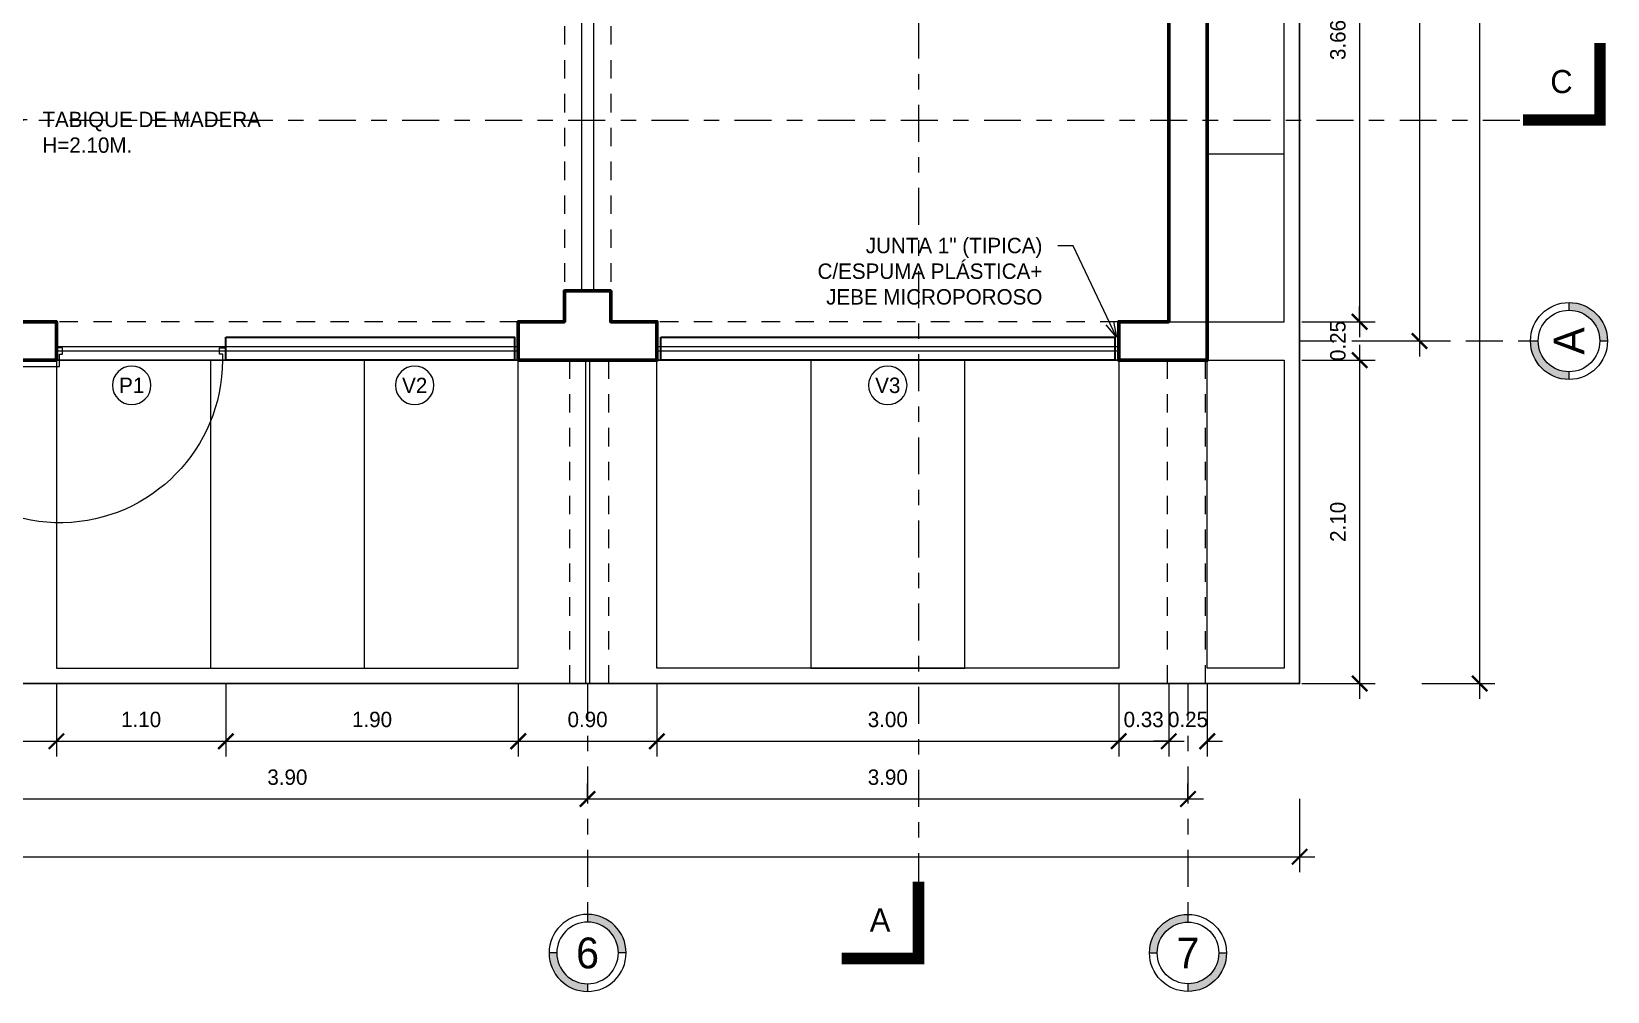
# Model space of a CAD drawing. Header units: millimetres. Extents: x 84 to 2740, y 103 to 1679.
# Drawn here: x 103.42 to 113.65, y 127.01 to 133.25 of the extents above; entities that cross this region are included whole.
import ezdxf
from ezdxf import colors
from ezdxf.entities.mleader import LeaderData, LeaderLine
from ezdxf.enums import TextEntityAlignment as Align
from ezdxf.math import Vec2, Vec3

# ---------------------------------------------------------------- set-up
doc = ezdxf.new("R2010")
doc.units = ezdxf.units.MM
doc.linetypes.add('ACAD_ISO02W100', pattern=[15, 12, -3])
doc.linetypes.add('ACAD_ISO04W100', pattern=[30, 24, -3, 0, -3])
for name, color, linetype, lineweight in [('A-BURBUJA DE VANOS', 32, 'Continuous', 5), ('A-COLUMNAS.', 52, 'Continuous', 5), ('A-COTAS EXTERIORES', 30, 'Continuous', 5), ('A-DIRECTRIZ', 134, 'Continuous', 5), ('A-EJES', 144, 'ACAD_ISO04W100', 5), ('A-LINEA DE CORTE', 102, 'ACAD_ISO04W100', 5), ('A-MUROS ALTOS', 164, 'Continuous', 60), ('A-MUROS BAJOS', 220, 'Continuous', 30), ('A-PROYECCION', 50, 'ACAD_ISO02W100', 5), ('A-PUERTAS', 36, 'Continuous', 5), ('A-TABIQUE DE MADERA', 11, 'Continuous', 9), ('A-VEREDA', 86, 'Continuous', 5), ('A-VIDRIO', 120, 'Continuous', 5)]:
    doc.layers.add(name, color=color, linetype=linetype, lineweight=lineweight)
doc.styles.add('ROYER', font='')
doc.styles.get('ROYER').set_extended_font_data('Bahnschrift Light')
doc.dimstyles.new('ROYER_50_PLANTA', dxfattribs={"dimtxt": 0.1, "dimasz": 0.1, "dimexe": 0.1, "dimexo": 0, "dimgap": 0.09, "dimtad": 1, "dimzin": 0, "dimdsep": 46, "dimtxsty": 'ROYER', "dimblk": 'ARCHTICK', "dimcen": 0.09, "dimdle": 0.1, "dimclrd": 256, "dimclre": 256, "dimadec": 0, "dimazin": 0, "dimtfac": 1, "dimtix": 1, "dimtofl": 0, "dimtmove": 0, "dimatfit": 3, "dimfxl": 0.375, "dimfxlon": 1, "dimtolj": 1, "dimtzin": 0, "dimlwd": -1, "dimlwe": -1, "dimarcsym": 0})

# ---------------------------------------------------------------- blocks, each defined once
blk = doc.blocks.new('*U22')
at = {"layer": 'A-EJES'}
h = blk.add_hatch(color=256, dxfattribs=at)
h.dxf.hatch_style = 1
h.paths.add_polyline_path([(0.2, 1.75), (0.25, 1.75, 0.414214), (0, 2), (0, 1.95, -0.414214)], flags=17)
h.paths.add_polyline_path([(0.2, 1.75, -0.414214), (0, 1.55), (0, 1.5, 0.414214), (0.25, 1.75, 1), (-0.25, 1.75), (-0.2, 1.75, -1)])
h = blk.add_hatch(color=256, dxfattribs=at)
h.dxf.hatch_style = 1
h.paths.add_polyline_path([(0, -12.85), (0, -12.9, 0.414214), (0.25, -12.65), (0.2, -12.65, -0.414214)], flags=17)
h.paths.add_polyline_path([(-0.25, -12.65), (-0.2, -12.65, -0.414214), (0, -12.45), (0, -12.4, 0.414214)])
for p, q in [((0, 1.95), (0, 2)), ((-0.25, 1.75), (-0.2, 1.75)), ((0.2, 1.75), (0.25, 1.75)), ((0, 1.5), (0, 1.55)), ((0, -12.4), (0, -12.45)), ((-0.25, -12.65), (-0.2, -12.65)), ((0.2, -12.65), (0.25, -12.65)), ((0, -12.85), (0, -12.9))]:
    blk.add_line(p, q, dxfattribs=at)
at = {"layer": 'A-EJES', "ltscale": 0.01}
for p, q in [((0, 0), (0, 1.5)), ((0, -10.9), (0, -12.4))]:
    blk.add_line(p, q, dxfattribs=at)
at = {"layer": 'A-EJES'}
for centre, radius in [((0, 1.75), 0.25), ((0, 1.75), 0.2), ((0, -12.65), 0.25), ((0, -12.65), 0.2)]:
    blk.add_circle(centre, radius, dxfattribs=at)
at = {"layer": 'A-EJES', "style": 'ROYER'}
for tag, p in [('EJE1', (0, 1.75)), ('EJE2', (0, -12.65))]:
    blk.add_attdef(tag, text='', height=0.2, dxfattribs=at).set_placement(p, align=Align.MIDDLE)
blk = doc.blocks.new('*U5')
at = {"layer": 'A-PUERTAS'}
for points in [[(0.02, 0), (-1.04, 0), (-1.04, 0.04), (0.02, 0.04)], [(0.04, -0.04), (0.04, -0.08), (0, -0.08), (0, 0), (0.02, 0), (0.02, -0.04)], [(1.06, -0.04), (1.06, -0.08), (1.1, -0.08), (1.1, 0), (1.08, 0), (1.08, -0.04)]]:
    blk.add_lwpolyline(points, close=True, dxfattribs=at)
blk.add_arc((0.022, 0), 1.056, 0.0261, 177.5854, dxfattribs=at)
blk = doc.blocks.new('_ArchTick')
at = {"color": 0, "linetype": 'ByBlock', "const_width": 0.15}
blk.add_lwpolyline([(-0.5, -0.5), (0.5, 0.5)], dxfattribs=at)
blk = doc.blocks.new('*D58')
at = {"layer": 'A-COTAS EXTERIORES', "transparency": 16777216}
for p, q in [((102.679, 129.014), (102.679, 128.539)), ((103.579, 129.014), (103.579, 128.539)), ((102.579, 128.639), (103.679, 128.639))]:
    blk.add_line(p, q, dxfattribs=at)
at = {"layer": 'Defpoints', "color": 0, "transparency": 16777216}
for p in [(102.679, 131.114), (103.579, 131.114), (103.579, 128.639)]:
    blk.add_point(p, dxfattribs=at)
at = {"layer": 'A-COTAS EXTERIORES', "transparency": 16777216, "xscale": 0.1, "yscale": 0.1, "zscale": 0.1, "rotation": 180}
blk.add_blockref('_ArchTick', (102.679, 128.639), dxfattribs=at)
at = {"layer": 'A-COTAS EXTERIORES', "transparency": 16777216, "xscale": 0.1, "yscale": 0.1, "zscale": 0.1}
blk.add_blockref('_ArchTick', (103.579, 128.639), dxfattribs=at)
at = {"layer": 'A-COTAS EXTERIORES', "color": 0, "transparency": 16777216, "insert": (103.129, 128.78), "char_height": 0.1, "attachment_point": 5, "style": 'ROYER'}
blk.add_mtext('\\A1;0.90', dxfattribs=at)
blk = doc.blocks.new('*D60')
at = {"layer": 'A-COTAS EXTERIORES', "transparency": 16777216}
for p, q in [((104.679, 129.014), (104.679, 128.539)), ((106.579, 129.014), (106.579, 128.539)), ((104.579, 128.639), (106.679, 128.639))]:
    blk.add_line(p, q, dxfattribs=at)
at = {"layer": 'Defpoints', "color": 0, "transparency": 16777216}
for p in [(104.679, 131.114), (106.579, 131.114), (106.579, 128.639)]:
    blk.add_point(p, dxfattribs=at)
at = {"layer": 'A-COTAS EXTERIORES', "transparency": 16777216, "xscale": 0.1, "yscale": 0.1, "zscale": 0.1, "rotation": 180}
blk.add_blockref('_ArchTick', (104.679, 128.639), dxfattribs=at)
at = {"layer": 'A-COTAS EXTERIORES', "transparency": 16777216, "xscale": 0.1, "yscale": 0.1, "zscale": 0.1}
blk.add_blockref('_ArchTick', (106.579, 128.639), dxfattribs=at)
at = {"layer": 'A-COTAS EXTERIORES', "color": 0, "transparency": 16777216, "insert": (105.629, 128.78), "char_height": 0.1, "attachment_point": 5, "style": 'ROYER'}
blk.add_mtext('\\A1;1.90', dxfattribs=at)
blk = doc.blocks.new('*D87')
at = {"layer": 'A-COTAS EXTERIORES', "transparency": 16777216}
for p, q in [((103.579, 129.014), (103.579, 128.539)), ((104.679, 129.014), (104.679, 128.539)), ((103.479, 128.639), (104.779, 128.639))]:
    blk.add_line(p, q, dxfattribs=at)
at = {"layer": 'Defpoints', "color": 0, "transparency": 16777216}
for p in [(103.579, 131.114), (104.679, 131.114), (104.679, 128.639)]:
    blk.add_point(p, dxfattribs=at)
at = {"layer": 'A-COTAS EXTERIORES', "transparency": 16777216, "xscale": 0.1, "yscale": 0.1, "zscale": 0.1, "rotation": 180}
blk.add_blockref('_ArchTick', (103.579, 128.639), dxfattribs=at)
at = {"layer": 'A-COTAS EXTERIORES', "transparency": 16777216, "xscale": 0.1, "yscale": 0.1, "zscale": 0.1}
blk.add_blockref('_ArchTick', (104.679, 128.639), dxfattribs=at)
at = {"layer": 'A-COTAS EXTERIORES', "color": 0, "transparency": 16777216, "insert": (104.129, 128.78), "char_height": 0.1, "attachment_point": 5, "style": 'ROYER'}
blk.add_mtext('\\A1;1.10', dxfattribs=at)
blk = doc.blocks.new('*D88')
at = {"layer": 'A-COTAS EXTERIORES', "transparency": 16777216}
for p, q in [((106.579, 129.014), (106.579, 128.539)), ((107.479, 129.014), (107.479, 128.539)), ((106.479, 128.639), (107.579, 128.639))]:
    blk.add_line(p, q, dxfattribs=at)
at = {"layer": 'Defpoints', "color": 0, "transparency": 16777216}
for p in [(106.579, 131.114), (107.479, 131.114), (107.479, 128.639)]:
    blk.add_point(p, dxfattribs=at)
at = {"layer": 'A-COTAS EXTERIORES', "transparency": 16777216, "xscale": 0.1, "yscale": 0.1, "zscale": 0.1, "rotation": 180}
blk.add_blockref('_ArchTick', (106.579, 128.639), dxfattribs=at)
at = {"layer": 'A-COTAS EXTERIORES', "transparency": 16777216, "xscale": 0.1, "yscale": 0.1, "zscale": 0.1}
blk.add_blockref('_ArchTick', (107.479, 128.639), dxfattribs=at)
at = {"layer": 'A-COTAS EXTERIORES', "color": 0, "transparency": 16777216, "insert": (107.029, 128.78), "char_height": 0.1, "attachment_point": 5, "style": 'ROYER'}
blk.add_mtext('\\A1;0.90', dxfattribs=at)
blk = doc.blocks.new('*D89')
at = {"layer": 'A-COTAS EXTERIORES', "transparency": 16777216}
for p, q in [((107.479, 129.014), (107.479, 128.539)), ((110.479, 129.014), (110.479, 128.539)), ((107.379, 128.639), (110.579, 128.639))]:
    blk.add_line(p, q, dxfattribs=at)
at = {"layer": 'Defpoints', "color": 0, "transparency": 16777216}
for p in [(107.479, 131.114), (110.479, 131.114), (110.479, 128.639)]:
    blk.add_point(p, dxfattribs=at)
at = {"layer": 'A-COTAS EXTERIORES', "transparency": 16777216, "xscale": 0.1, "yscale": 0.1, "zscale": 0.1, "rotation": 180}
blk.add_blockref('_ArchTick', (107.479, 128.639), dxfattribs=at)
at = {"layer": 'A-COTAS EXTERIORES', "transparency": 16777216, "xscale": 0.1, "yscale": 0.1, "zscale": 0.1}
blk.add_blockref('_ArchTick', (110.479, 128.639), dxfattribs=at)
at = {"layer": 'A-COTAS EXTERIORES', "color": 0, "transparency": 16777216, "insert": (108.979, 128.78), "char_height": 0.1, "attachment_point": 5, "style": 'ROYER'}
blk.add_mtext('\\A1;3.00', dxfattribs=at)
blk = doc.blocks.new('*D90')
at = {"layer": 'A-COTAS EXTERIORES', "transparency": 16777216}
for p, q in [((110.479, 129.014), (110.479, 128.539)), ((110.804, 129.014), (110.804, 128.539)), ((110.379, 128.639), (110.904, 128.639))]:
    blk.add_line(p, q, dxfattribs=at)
at = {"layer": 'Defpoints', "color": 0, "transparency": 16777216}
for p in [(110.804, 131.364), (110.479, 131.114), (110.804, 128.639)]:
    blk.add_point(p, dxfattribs=at)
at = {"layer": 'A-COTAS EXTERIORES', "transparency": 16777216, "xscale": 0.1, "yscale": 0.1, "zscale": 0.1, "rotation": 180}
blk.add_blockref('_ArchTick', (110.479, 128.639), dxfattribs=at)
at = {"layer": 'A-COTAS EXTERIORES', "transparency": 16777216, "xscale": 0.1, "yscale": 0.1, "zscale": 0.1}
blk.add_blockref('_ArchTick', (110.804, 128.639), dxfattribs=at)
at = {"layer": 'A-COTAS EXTERIORES', "color": 0, "transparency": 16777216, "insert": (110.641, 128.78), "char_height": 0.1, "attachment_point": 5, "style": 'ROYER'}
blk.add_mtext('\\A1;0.33', dxfattribs=at)
blk = doc.blocks.new('*D91')
at = {"layer": 'A-COTAS EXTERIORES', "transparency": 16777216}
for p, q in [((110.804, 129.014), (110.804, 128.539)), ((111.054, 129.014), (111.054, 128.539)), ((110.804, 128.639), (110.704, 128.639)), ((111.054, 128.639), (111.154, 128.639))]:
    blk.add_line(p, q, dxfattribs=at)
at = {"layer": 'Defpoints', "color": 0, "transparency": 16777216}
for p in [(110.804, 131.364), (111.054, 131.364), (111.054, 128.639)]:
    blk.add_point(p, dxfattribs=at)
at = {"layer": 'A-COTAS EXTERIORES', "transparency": 16777216, "xscale": 0.1, "yscale": 0.1, "zscale": 0.1}
blk.add_blockref('_ArchTick', (110.804, 128.639), dxfattribs=at)
at = {"layer": 'A-COTAS EXTERIORES', "transparency": 16777216, "xscale": 0.1, "yscale": 0.1, "zscale": 0.1, "rotation": 180}
blk.add_blockref('_ArchTick', (111.054, 128.639), dxfattribs=at)
at = {"layer": 'A-COTAS EXTERIORES', "color": 0, "transparency": 16777216, "insert": (110.929, 128.78), "char_height": 0.1, "attachment_point": 5, "style": 'ROYER'}
blk.add_mtext('\\A1;0.25', dxfattribs=at)
blk = doc.blocks.new('*D97')
at = {"layer": 'A-COTAS EXTERIORES', "transparency": 16777216}
for p, q in [((103.129, 128.264), (103.129, 128.364)), ((107.029, 128.264), (107.029, 128.364)), ((103.029, 128.264), (107.129, 128.264))]:
    blk.add_line(p, q, dxfattribs=at)
at = {"layer": 'Defpoints', "color": 0, "transparency": 16777216}
for p in [(103.129, 128.264), (107.029, 128.264), (107.029, 128.264)]:
    blk.add_point(p, dxfattribs=at)
at = {"layer": 'A-COTAS EXTERIORES', "transparency": 16777216, "xscale": 0.1, "yscale": 0.1, "zscale": 0.1, "rotation": 180}
blk.add_blockref('_ArchTick', (103.129, 128.264), dxfattribs=at)
at = {"layer": 'A-COTAS EXTERIORES', "transparency": 16777216, "xscale": 0.1, "yscale": 0.1, "zscale": 0.1}
blk.add_blockref('_ArchTick', (107.029, 128.264), dxfattribs=at)
at = {"layer": 'A-COTAS EXTERIORES', "color": 0, "transparency": 16777216, "insert": (105.079, 128.405), "char_height": 0.1, "attachment_point": 5, "style": 'ROYER'}
blk.add_mtext('\\A1;3.90', dxfattribs=at)
blk = doc.blocks.new('*D98')
at = {"layer": 'A-COTAS EXTERIORES', "transparency": 16777216}
for p, q in [((107.029, 128.264), (107.029, 128.364)), ((110.929, 128.264), (110.929, 128.364)), ((106.929, 128.264), (111.029, 128.264))]:
    blk.add_line(p, q, dxfattribs=at)
at = {"layer": 'Defpoints', "color": 0, "transparency": 16777216}
for p in [(107.029, 128.264), (110.929, 128.264), (110.929, 128.264)]:
    blk.add_point(p, dxfattribs=at)
at = {"layer": 'A-COTAS EXTERIORES', "transparency": 16777216, "xscale": 0.1, "yscale": 0.1, "zscale": 0.1, "rotation": 180}
blk.add_blockref('_ArchTick', (107.029, 128.264), dxfattribs=at)
at = {"layer": 'A-COTAS EXTERIORES', "transparency": 16777216, "xscale": 0.1, "yscale": 0.1, "zscale": 0.1}
blk.add_blockref('_ArchTick', (110.929, 128.264), dxfattribs=at)
at = {"layer": 'A-COTAS EXTERIORES', "color": 0, "transparency": 16777216, "insert": (108.979, 128.405), "char_height": 0.1, "attachment_point": 5, "style": 'ROYER'}
blk.add_mtext('\\A1;3.90', dxfattribs=at)
blk = doc.blocks.new('*D103')
at = {"layer": 'A-COTAS EXTERIORES', "transparency": 16777216}
for p, q in [((86.804, 128.264), (86.804, 127.789)), ((111.654, 128.264), (111.654, 127.789)), ((86.704, 127.889), (111.754, 127.889))]:
    blk.add_line(p, q, dxfattribs=at)
at = {"layer": 'Defpoints', "color": 0, "transparency": 16777216}
for p in [(86.804, 129.014), (111.654, 129.014), (111.654, 127.889)]:
    blk.add_point(p, dxfattribs=at)
at = {"layer": 'A-COTAS EXTERIORES', "transparency": 16777216, "xscale": 0.1, "yscale": 0.1, "zscale": 0.1, "rotation": 180}
blk.add_blockref('_ArchTick', (86.804, 127.889), dxfattribs=at)
at = {"layer": 'A-COTAS EXTERIORES', "transparency": 16777216, "xscale": 0.1, "yscale": 0.1, "zscale": 0.1}
blk.add_blockref('_ArchTick', (111.654, 127.889), dxfattribs=at)
at = {"layer": 'A-COTAS EXTERIORES', "color": 0, "transparency": 16777216, "insert": (99.229, 128.03), "char_height": 0.1, "attachment_point": 5, "style": 'ROYER'}
blk.add_mtext('\\A1;24.85', dxfattribs=at)
blk = doc.blocks.new('*U26')
at = {"layer": 'A-EJES'}
h = blk.add_hatch(color=256, dxfattribs=at)
h.dxf.hatch_style = 1
h.paths.add_polyline_path([(0, -26.8), (0, -26.85, 0.414214), (0.25, -26.6), (0.2, -26.6, -0.414214)], flags=17)
h.paths.add_polyline_path([(-0.25, -26.6), (-0.2, -26.6, -0.414214), (0, -26.4), (0, -26.35, 0.414214)])
at = {"layer": 'A-EJES', "ltscale": 0.01}
blk.add_line((0, -24.85), (0, -26.35), dxfattribs=at)
at = {"layer": 'A-EJES'}
for p, q in [((0, -26.35), (0, -26.4)), ((-0.25, -26.6), (-0.2, -26.6)), ((0.2, -26.6), (0.25, -26.6)), ((0, -26.8), (0, -26.85))]:
    blk.add_line(p, q, dxfattribs=at)
for radius in [0.25, 0.2]:
    blk.add_circle((0, -26.6), radius, dxfattribs=at)
at = {"layer": 'A-EJES', "style": 'ROYER'}
for tag, p in [('EJE1', (0, 1.75)), ('EJE2', (0, -26.6))]:
    blk.add_attdef(tag, text='', height=0.2, dxfattribs=at).set_placement(p, align=Align.MIDDLE)
blk = doc.blocks.new('*D110')
at = {"layer": 'A-COTAS EXTERIORES', "transparency": 16777216}
for p, q in [((111.669, 135.024), (112.144, 135.024)), ((112.044, 135.124), (112.044, 131.264)), ((111.669, 131.364), (112.144, 131.364))]:
    blk.add_line(p, q, dxfattribs=at)
at = {"layer": 'Defpoints', "color": 0, "transparency": 16777216}
for p in [(111.654, 135.024), (111.554, 131.364), (112.044, 131.364)]:
    blk.add_point(p, dxfattribs=at)
at = {"layer": 'A-COTAS EXTERIORES', "transparency": 16777216, "xscale": 0.1, "yscale": 0.1, "zscale": 0.1}
for p, rotation in [((112.044, 135.024), 90), ((112.044, 131.364), 270)]:
    blk.add_blockref('_ArchTick', p, dxfattribs=dict(at, rotation=rotation))
at = {"layer": 'A-COTAS EXTERIORES', "color": 0, "transparency": 16777216, "insert": (111.903, 133.194), "char_height": 0.1, "attachment_point": 5, "rotation": 90, "style": 'ROYER'}
blk.add_mtext('\\A1;3.66', dxfattribs=at)
blk = doc.blocks.new('*D111')
at = {"layer": 'A-COTAS EXTERIORES', "transparency": 16777216}
for p, q in [((112.044, 131.364), (112.044, 131.464)), ((111.669, 131.364), (112.144, 131.364)), ((111.669, 131.114), (112.144, 131.114)), ((112.044, 131.114), (112.044, 131.014))]:
    blk.add_line(p, q, dxfattribs=at)
at = {"layer": 'Defpoints', "color": 0, "transparency": 16777216}
for p in [(111.554, 131.364), (111.554, 131.114), (112.044, 131.114)]:
    blk.add_point(p, dxfattribs=at)
at = {"layer": 'A-COTAS EXTERIORES', "transparency": 16777216, "xscale": 0.1, "yscale": 0.1, "zscale": 0.1}
for p, rotation in [((112.044, 131.364), 270), ((112.044, 131.114), 90)]:
    blk.add_blockref('_ArchTick', p, dxfattribs=dict(at, rotation=rotation))
at = {"layer": 'A-COTAS EXTERIORES', "color": 0, "transparency": 16777216, "insert": (111.903, 131.239), "char_height": 0.1, "attachment_point": 5, "rotation": 90, "style": 'ROYER'}
blk.add_mtext('\\A1;0.25', dxfattribs=at)
blk = doc.blocks.new('*D112')
at = {"layer": 'A-COTAS EXTERIORES', "transparency": 16777216}
for p, q in [((112.044, 131.214), (112.044, 128.914)), ((111.669, 131.114), (112.144, 131.114)), ((111.669, 129.014), (112.144, 129.014))]:
    blk.add_line(p, q, dxfattribs=at)
at = {"layer": 'Defpoints', "color": 0, "transparency": 16777216}
for p in [(111.554, 131.114), (111.654, 129.014), (112.044, 129.014)]:
    blk.add_point(p, dxfattribs=at)
at = {"layer": 'A-COTAS EXTERIORES', "transparency": 16777216, "xscale": 0.1, "yscale": 0.1, "zscale": 0.1}
for p, rotation in [((112.044, 131.114), 90), ((112.044, 129.014), 270)]:
    blk.add_blockref('_ArchTick', p, dxfattribs=dict(at, rotation=rotation))
at = {"layer": 'A-COTAS EXTERIORES', "color": 0, "transparency": 16777216, "insert": (111.903, 130.064), "char_height": 0.1, "attachment_point": 5, "rotation": 90, "style": 'ROYER'}
blk.add_mtext('\\A1;2.10', dxfattribs=at)
blk = doc.blocks.new('*D113')
at = {"layer": 'A-COTAS EXTERIORES', "transparency": 16777216}
for p, q in [((112.433, 138.989), (112.433, 131.139)), ((112.058, 138.889), (112.533, 138.889)), ((112.058, 131.239), (112.533, 131.239))]:
    blk.add_line(p, q, dxfattribs=at)
at = {"layer": 'Defpoints', "color": 0, "transparency": 16777216}
for p in [(110.766, 138.889), (110.766, 131.239), (112.433, 131.239)]:
    blk.add_point(p, dxfattribs=at)
at = {"layer": 'A-COTAS EXTERIORES', "transparency": 16777216, "xscale": 0.1, "yscale": 0.1, "zscale": 0.1}
for p, rotation in [((112.433, 138.889), 90), ((112.433, 131.239), 270)]:
    blk.add_blockref('_ArchTick', p, dxfattribs=dict(at, rotation=rotation))
at = {"layer": 'A-COTAS EXTERIORES', "color": 0, "transparency": 16777216, "insert": (112.292, 135.064), "char_height": 0.1, "attachment_point": 5, "rotation": 90, "style": 'ROYER'}
blk.add_mtext('\\A1;7.65', dxfattribs=at)
blk = doc.blocks.new('*D47')
at = {"layer": 'A-COTAS EXTERIORES', "transparency": 16777216}
for p, q in [((112.823, 139.114), (112.823, 128.914)), ((112.448, 139.014), (112.923, 139.014)), ((112.448, 129.014), (112.923, 129.014))]:
    blk.add_line(p, q, dxfattribs=at)
at = {"layer": 'Defpoints', "color": 0, "transparency": 16777216}
for p in [(111.554, 139.014), (111.554, 129.014), (112.823, 129.014)]:
    blk.add_point(p, dxfattribs=at)
at = {"layer": 'A-COTAS EXTERIORES', "transparency": 16777216, "xscale": 0.1, "yscale": 0.1, "zscale": 0.1}
for p, rotation in [((112.823, 139.014), 90), ((112.823, 129.014), 270)]:
    blk.add_blockref('_ArchTick', p, dxfattribs=dict(at, rotation=rotation))
at = {"layer": 'A-COTAS EXTERIORES', "color": 0, "transparency": 16777216, "insert": (112.682, 134.014), "char_height": 0.1, "attachment_point": 5, "rotation": 90, "style": 'ROYER'}
blk.add_mtext('\\A1;10.00', dxfattribs=at)
blk = doc.blocks.new('*U28')
at = {"layer": 'A-LINEA DE CORTE', "const_width": 0.075}
for points in [[(0, 14.185), (0, 14.685), (-0.5, 14.685)], [(0, 0.5), (0, 0), (-0.5, 0)]]:
    blk.add_lwpolyline(points, dxfattribs=at)
at = {"layer": 'A-LINEA DE CORTE', "ltscale": 0.01}
blk.add_lwpolyline([(0, 14.185), (0, 0.5)], dxfattribs=at)
at = {"layer": 'A-LINEA DE CORTE', "style": 'ROYER'}
for tag, p in [('CORTE1', (-0.25, 14.435)), ('CORTE2', (-0.25, 0.25))]:
    blk.add_attdef(tag, text='', height=0.15, dxfattribs=at).set_placement(p, align=Align.MIDDLE)
blk = doc.blocks.new('*U29')
at = {"layer": 'A-LINEA DE CORTE', "const_width": 0.075}
blk.add_lwpolyline([(-0.5, 0), (0, 0), (0, 0.5)], dxfattribs=at)
at = {"layer": 'A-LINEA DE CORTE', "ltscale": 0.01}
blk.add_lwpolyline([(-28.301, 0), (-0.5, 0)], dxfattribs=at)
at = {"layer": 'A-LINEA DE CORTE', "style": 'ROYER'}
for tag, p in [('CORTE1', (-28.551, 0.25)), ('CORTE2', (-0.25, 0.25))]:
    blk.add_attdef(tag, text='', height=0.15, dxfattribs=at).set_placement(p, align=Align.MIDDLE)
blk = doc.blocks.new('BURBUJA DE VANO')
at = {"layer": 'A-BURBUJA DE VANOS'}
blk.add_circle((0, 0), 0.125, dxfattribs=at)
at = {"layer": 'A-BURBUJA DE VANOS', "style": 'ROYER'}
blk.add_attdef('VANO', text='', height=0.1, dxfattribs=at).set_placement((0, 0), align=Align.MIDDLE)
blk = doc.blocks.new('*D50')
at = {"layer": 'A-COTAS EXTERIORES', "transparency": 16777216}
for p, q in [((112.433, 138.989), (112.433, 131.139)), ((112.058, 138.889), (112.533, 138.889)), ((112.058, 131.239), (112.533, 131.239))]:
    blk.add_line(p, q, dxfattribs=at)
at = {"layer": 'Defpoints', "color": 0, "transparency": 16777216}
for p in [(110.766, 138.889), (110.766, 131.239), (112.433, 131.239)]:
    blk.add_point(p, dxfattribs=at)
at = {"layer": 'A-COTAS EXTERIORES', "transparency": 16777216, "xscale": 0.1, "yscale": 0.1, "zscale": 0.1}
for p, rotation in [((112.433, 138.889), 90), ((112.433, 131.239), 270)]:
    blk.add_blockref('_ArchTick', p, dxfattribs=dict(at, rotation=rotation))
at = {"layer": 'A-COTAS EXTERIORES', "color": 0, "transparency": 16777216, "insert": (112.292, 135.064), "char_height": 0.1, "attachment_point": 5, "rotation": 90, "style": 'ROYER'}
blk.add_mtext('\\A1;7.65', dxfattribs=at)
blk = doc.blocks.new('_Open30')
at = {"color": 0, "linetype": 'ByBlock', "lineweight": -2}
for p, q in [((-1, 0.27), (0, 0)), ((0, 0), (-1, -0.27)), ((0, 0), (-1, 0))]:
    blk.add_line(p, q, dxfattribs=at)
blk = doc.blocks.new('*D51')
at = {"layer": 'A-COTAS EXTERIORES', "transparency": 16777216}
for p, q in [((110.766, 140.181), (110.766, 140.656)), ((110.766, 140.181), (110.766, 140.656)), ((110.766, 140.556), (110.666, 140.556)), ((110.766, 140.556), (110.866, 140.556))]:
    blk.add_line(p, q, dxfattribs=at)
at = {"layer": 'Defpoints', "color": 0, "transparency": 16777216}
for p in [(110.766, 140.556), (110.766, 138.889), (110.766, 131.239)]:
    blk.add_point(p, dxfattribs=at)
at = {"layer": 'A-COTAS EXTERIORES', "transparency": 16777216, "xscale": 0.1, "yscale": 0.1, "zscale": 0.1, "rotation": 180}
blk.add_blockref('_ArchTick', (110.766, 140.556), dxfattribs=at)
at = {"layer": 'A-COTAS EXTERIORES', "transparency": 16777216, "xscale": 0.1, "yscale": 0.1, "zscale": 0.1}
blk.add_blockref('_ArchTick', (110.766, 140.556), dxfattribs=at)
at = {"layer": 'A-COTAS EXTERIORES', "color": 0, "transparency": 16777216, "insert": (110.766, 140.697), "char_height": 0.1, "attachment_point": 5, "style": 'ROYER'}
blk.add_mtext('\\A1;0.00', dxfattribs=at)

msp = doc.modelspace()

# ---------------------------------------------------------------- linework, layer by layer
for points in [[(86.804, 129.014), (111.654, 129.014), (111.654, 139.914), (86.804, 139.914)], [(87.404, 131.114), (111.054, 131.114), (111.054, 139.014), (87.404, 139.014)]]:
    msp.add_lwpolyline(points, close=True)
at = {"layer": 'A-COLUMNAS.'}
for points in [[(102.679, 131.114), (103.579, 131.114), (103.579, 131.364), (103.279, 131.364), (103.279, 131.564), (102.979, 131.564), (102.979, 131.364), (102.679, 131.364)], [(106.579, 131.114), (107.479, 131.114), (107.479, 131.364), (107.179, 131.364), (107.179, 131.564), (106.879, 131.564), (106.879, 131.364), (106.579, 131.364)], [(111.054, 131.114), (110.479, 131.114), (110.479, 131.364), (111.054, 131.364)]]:
    msp.add_lwpolyline(points, close=True, dxfattribs=at)
at = {"layer": 'A-MUROS ALTOS'}
for points in [[(110.479, 139.014), (111.054, 139.014), (111.054, 131.114), (110.479, 131.114), (110.479, 131.364), (110.804, 131.364), (110.804, 138.764), (110.479, 138.764)], [(102.679, 131.114), (103.579, 131.114), (103.579, 131.364), (103.279, 131.364), (103.279, 131.564), (102.979, 131.564), (102.979, 131.364), (102.679, 131.364)], [(106.579, 131.114), (107.479, 131.114), (107.479, 131.364), (107.179, 131.364), (107.179, 131.564), (106.879, 131.564), (106.879, 131.364), (106.579, 131.364)]]:
    msp.add_lwpolyline(points, close=True, dxfattribs=at)
at = {"layer": 'A-MUROS BAJOS'}
for points in [[(104.679, 131.264), (106.554, 131.264), (106.554, 131.114), (104.679, 131.114)], [(107.504, 131.264), (110.454, 131.264), (110.454, 131.114), (107.504, 131.114)]]:
    msp.add_lwpolyline(points, close=True, dxfattribs=at)
at = {"layer": 'A-PROYECCION', "linetype": 'ACAD_ISO02W100', "ltscale": 0.01}
for p, q in [((106.879, 138.564), (106.879, 131.614)), ((107.179, 138.564), (107.179, 131.614)), ((106.579, 131.364), (103.579, 131.364)), ((110.479, 131.364), (107.479, 131.364))]:
    msp.add_line(p, q, dxfattribs=at)
at = {"layer": 'A-PROYECCION', "ltscale": 0.01}
for p, q in [((106.914, 129.014), (106.914, 131.114)), ((107.164, 131.114), (107.164, 129.014)), ((110.793, 131.114), (110.793, 129.014)), ((111.043, 129.014), (111.043, 131.114))]:
    msp.add_line(p, q, dxfattribs=at)
at = {"layer": 'A-TABIQUE DE MADERA'}
msp.add_lwpolyline([(107.069, 131.564), (107.069, 134.124), (106.989, 134.124), (106.989, 131.691), (106.989, 131.564)], dxfattribs=at)
at = {"layer": 'A-VEREDA'}
for p, q in [((111.054, 132.455), (111.554, 132.455)), ((107.016, 131.114), (107.016, 129.014)), ((107.041, 131.114), (107.041, 129.014))]:
    msp.add_line(p, q, dxfattribs=at)
for points in [[(111.554, 134.939), (111.054, 134.939), (111.054, 131.364), (111.554, 131.364)], [(103.579, 129.114), (106.579, 129.114), (106.579, 131.114), (103.579, 131.114)], [(105.579, 131.114), (104.579, 131.114), (104.579, 129.114), (105.579, 129.114)], [(110.479, 129.114), (107.479, 129.114), (107.479, 131.114), (110.479, 131.114)], [(109.479, 131.114), (108.479, 131.114), (108.479, 129.114), (109.479, 129.114)], [(111.554, 129.114), (111.054, 129.114), (111.054, 131.114), (111.554, 131.114)]]:
    msp.add_lwpolyline(points, close=True, dxfattribs=at)
at = {"layer": 'A-VIDRIO'}
for p, q in [((103.579, 131.204), (106.579, 131.204)), ((103.579, 131.174), (106.579, 131.174)), ((107.479, 131.204), (110.479, 131.204)), ((107.479, 131.174), (110.479, 131.174))]:
    msp.add_line(p, q, dxfattribs=at)

# ---------------------------------------------------------------- block references
at = {"layer": 'A-BURBUJA DE VANOS'}
ref = msp.add_blockref('BURBUJA DE VANO', (104.068, 130.951), dxfattribs=dict(at, xscale=-1))
ref.add_attrib('VANO', 'P1', dxfattribs={"height": 0.1, "style": 'ROYER'}).set_placement((104.068, 130.951), align=Align.MIDDLE)
ref = msp.add_blockref('BURBUJA DE VANO', (105.906, 130.951), dxfattribs=dict(at, xscale=-1))
ref.add_attrib('VANO', 'V2', dxfattribs={"height": 0.1, "style": 'ROYER'}).set_placement((105.906, 130.951), align=Align.MIDDLE)
ref = msp.add_blockref('BURBUJA DE VANO', (108.979, 130.951), dxfattribs=dict(at, xscale=-1))
ref.add_attrib('VANO', 'V3', dxfattribs={"height": 0.1, "style": 'ROYER'}).set_placement((108.979, 130.951), align=Align.MIDDLE)
at = {"layer": 'A-EJES'}
ref = msp.add_blockref('*U22', (107.029, 139.914), dxfattribs=dict(at, xscale=-1))
ref.add_attrib('EJE1', '6', dxfattribs={"height": 0.2, "style": 'ROYER'}).set_placement((107.029, 141.664), align=Align.MIDDLE)
ref.add_attrib('EJE2', '6', dxfattribs={"height": 0.2, "style": 'ROYER'}).set_placement((107.029, 127.264), align=Align.MIDDLE)
msp.add_blockref('*U22', (110.929, 139.914), dxfattribs=at).add_auto_attribs({'EJE1': '7', 'EJE2': '7'})
ref = msp.add_blockref('*U26', (86.804, 131.239), dxfattribs=dict(at, rotation=90))
ref.add_attrib('EJE2', 'A', dxfattribs={"height": 0.2, "rotation": 90, "style": 'ROYER'}).set_placement((113.404, 131.239), align=Align.MIDDLE)
at = {"layer": 'A-LINEA DE CORTE'}
msp.add_blockref('*U28', (109.179, 127.228), dxfattribs=at).add_auto_attribs({'CORTE1': 'A', 'CORTE2': 'A'})
ref = msp.add_blockref('*U29', (113.605, 132.674), dxfattribs=at)
ref.add_attrib('CORTE2', 'C', dxfattribs={"height": 0.15, "style": 'ROYER'}).set_placement((113.355, 132.924), align=Align.MIDDLE)
at = {"layer": 'A-PUERTAS', "xscale": -1, "rotation": 180}
msp.add_blockref('*U5', (103.579, 131.114), dxfattribs=at)

# ---------------------------------------------------------------- dimensions: what is measured, and where the dimension line sits
at = {"layer": 'A-COTAS EXTERIORES'}
for base, p1, p2, angle, picture, middle in [((110.76631, 140.55571), (110.76632, 138.88863), (110.76631, 131.23862), 180, '*D51', (110.76632, 140.69677)), ((112.823, 129.014), (111.554, 139.014), (111.554, 129.014), 90, '*D47', (112.682, 134.014)), ((112.433, 131.239), (110.766, 138.889), (110.766, 131.239), 90, '*D113', (112.292, 135.064)), ((112.433, 131.239), (110.766, 138.889), (110.766, 131.239), 90, '*D50', (112.292, 135.064))]:
    dim = msp.add_linear_dim(base=base, p1=p1, p2=p2, angle=angle, dimstyle='ROYER_50_PLANTA', dxfattribs=at)
    dim.commit()
    dim.dimension.update_dxf_attribs({"geometry": picture, "text_midpoint": middle})
for base, p1, p2, picture, middle in [((112.044, 131.364), (111.654, 135.024), (111.554, 131.364), '*D110', (111.903, 133.194)), ((112.044, 131.114), (111.554, 131.364), (111.554, 131.114), '*D111', (111.903, 131.239)), ((112.044, 129.014), (111.554, 131.114), (111.654, 129.014), '*D112', (111.903, 130.064))]:
    dim = msp.add_linear_dim(base=base, p1=p1, p2=p2, angle=90, dimstyle='ROYER_50_PLANTA', override={"dimtmove": 1}, dxfattribs=at)
    dim.commit()
    dim.dimension.update_dxf_attribs({"geometry": picture, "text_midpoint": middle})
for base, p1, p2, picture, middle in [((110.803817285, 128.638624942), (110.478817285, 131.113624942), (110.803817285, 131.363624942), '*D90', (110.641317285, 128.779682241)), ((111.054, 128.639), (110.804, 131.364), (111.054, 131.364), '*D91', (110.929, 128.78)), ((103.579, 128.639), (102.679, 131.114), (103.579, 131.114), '*D58', (103.129, 128.78)), ((104.679, 128.639), (103.579, 131.114), (104.679, 131.114), '*D87', (104.129, 128.78)), ((106.579, 128.639), (104.679, 131.114), (106.579, 131.114), '*D60', (105.629, 128.78)), ((107.479, 128.639), (106.579, 131.114), (107.479, 131.114), '*D88', (107.029, 128.78)), ((110.479, 128.639), (107.479, 131.114), (110.479, 131.114), '*D89', (108.979, 128.78)), ((107.029, 128.264), (103.129, 128.264), (107.029, 128.264), '*D97', (105.079, 128.405)), ((110.929, 128.264), (107.029, 128.264), (110.929, 128.264), '*D98', (108.979, 128.405))]:
    dim = msp.add_linear_dim(base=base, p1=p1, p2=p2, dimstyle='ROYER_50_PLANTA', override={"dimtmove": 1}, dxfattribs=at)
    dim.commit()
    dim.dimension.update_dxf_attribs({"geometry": picture, "text_midpoint": middle})
dim = msp.add_linear_dim(base=(111.654, 127.889), p1=(86.804, 129.014), p2=(111.654, 129.014), dimstyle='ROYER_50_PLANTA', dxfattribs=at)
dim.commit()
dim.dimension.update_dxf_attribs({"geometry": '*D103', "text_midpoint": (99.229, 128.03)})

# ---------------------------------------------------------------- leaders
at = {"layer": 'A-DIRECTRIZ'}
ml = msp.add_multileader_mtext('Standard', dxfattribs=at)
ml.set_content('TABIQUE DE MADERA\\PH=2.10M.', color=256, style='ROYER')
ml.set_leader_properties(color=256, linetype='ByLayer', lineweight=-1)
ml.set_arrow_properties(name='OPEN30')
ml.build(insert=Vec2(0, 0))
ml.multileader.update_dxf_attribs({"dogleg_length": 0.1, "arrow_head_size": 0.1})
ctx = ml.context
ctx.base_point, ctx.char_height, ctx.arrow_head_size, ctx.landing_gap_size, ctx.plane_origin = Vec3(103.388, 132.677), 0.1, 0.1, 0.1, Vec3(103.089, 132.883)
notes = []
notes.append((ctx, [(0, (1, 1, 0), (103.288, 132.677), (1, 0), 0.1, [(0, [(103.089, 132.883)], 0, [])])]))
ctx.mtext.insert, ctx.mtext.flow_direction = Vec3(103.488, 132.728), 5
ml = msp.add_multileader_mtext('Standard', dxfattribs=at)
ml.set_content('JUNTA 1" (TIPICA)\\PC/ESPUMA PLÁSTICA+\\PJEBE MICROPOROSO', color=256, style='ROYER')
ml.set_leader_properties(color=256, linetype='ByLayer', lineweight=-1)
ml.set_arrow_properties(name='OPEN30')
ml.build(insert=Vec2(0, 0))
ml.multileader.update_dxf_attribs({"dogleg_length": 0.1, "arrow_head_size": 0.1})
ctx = ml.context
ctx.base_point, ctx.char_height, ctx.arrow_head_size, ctx.landing_gap_size, ctx.plane_origin = Vec3(109.264, 131.858), 0.1, 0.1, 0.1, Vec3(110.466, 131.631)
ctx.text_align_type = 2
notes.append((ctx, [(0, (1, 1, 0), (110.183, 131.858), (-1, 0), 0.1, [(0, [(110.464, 131.264)], 0, [])])]))
ctx.mtext.insert, ctx.mtext.rotation, ctx.mtext.alignment, ctx.mtext.flow_direction = Vec3(109.983, 131.909), 6.283185, 3, 5
for ctx, leaders in notes:
    for number, flags, end, landing, length, lines in leaders:
        leader = LeaderData()
        leader.index, (leader.has_last_leader_line, leader.has_dogleg_vector, leader.attachment_direction) = number, flags
        leader.last_leader_point, leader.dogleg_vector, leader.dogleg_length = Vec3(end), Vec3(landing), length
        for number, points, colour, breaks in lines:
            line = LeaderLine()
            line.index, line.vertices, line.color, line.breaks = number, Vec3.list(points), colors.encode_raw_color(colour), breaks
            leader.lines.append(line)
        ctx.leaders.append(leader)

doc.saveas('drawing.dxf')
